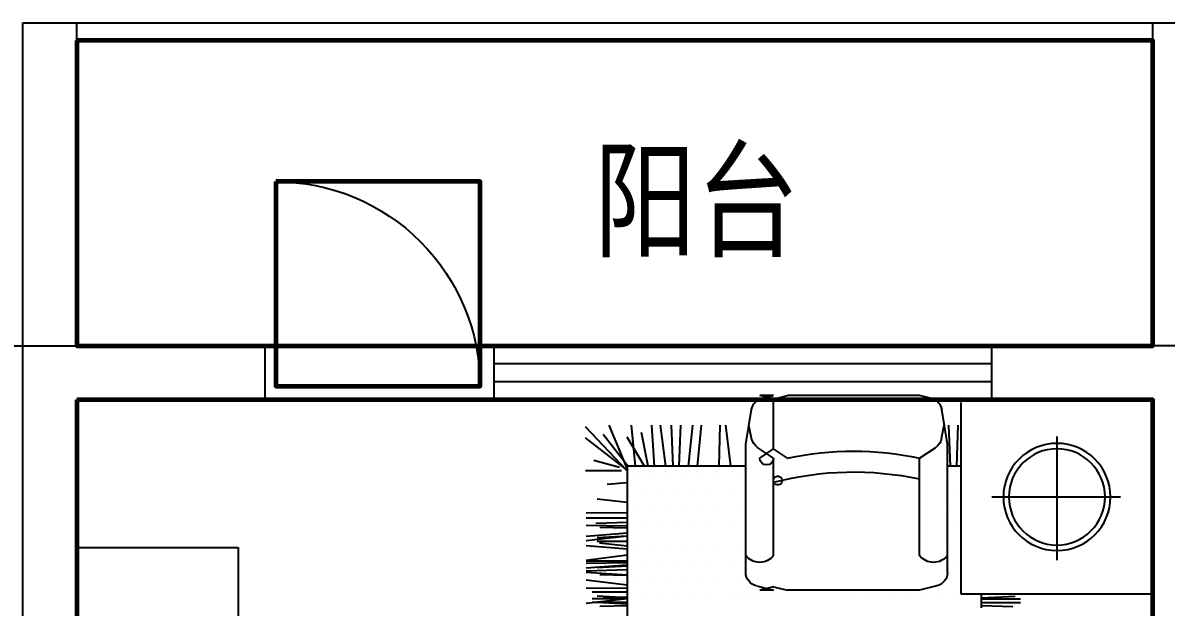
# Model space of a CAD drawing. Extents: x -355483 to -326583, y -641147 to -611949.
# Drawn here: x -348883 to -344633, y -614120 to -611949 of the extents above; entities that cross this region are included whole.
import ezdxf
from ezdxf.enums import TextEntityAlignment as Align

# ---------------------------------------------------------------- set-up
doc = ezdxf.new("R2010")
doc.units = 0
doc.header["$LTSCALE"] = 1000
doc.header["$MEASUREMENT"] = 0
doc.layers.get('0').update_dxf_attribs({"linetype": 'CONTINUOUS'})
for name, color, linetype, lineweight in [('GT_客厅', 2, 'CONTINUOUS', 60), ('GT_门', 245, 'CONTINUOUS', 60), ('GT_阳台', 6, 'CONTINUOUS', 60)]:
    doc.layers.add(name, color=color, linetype=linetype, lineweight=lineweight)
for name, color, linetype in [('JG', 8, 'CONTINUOUS'), ('JIAJU', 252, 'CONTINUOUS'), ('PL', 8, 'CONTINUOUS'), ('PUB_DIM', 3, 'CONTINUOUS'), ('PUB_TEXT', 7, 'CONTINUOUS'), ('WALL', 2, 'CONTINUOUS'), ('WINDOW', 3, 'CONTINUOUS'), ('WINDOW_TEXT', 7, 'CONTINUOUS')]:
    doc.layers.add(name, color=color, linetype=linetype)
doc.layers.get('PUB_DIM').off()
doc.styles.add('-黑体', font='simhei.ttf', dxfattribs={"width": 0.7})
doc.styles.add('DIM_FONT', font='ROMAND.shx', dxfattribs={"width": 0.7})
doc.styles.add('SIMPLEX', font='SIMPLEX.SHX')

# ---------------------------------------------------------------- blocks, each defined once
blk = doc.blocks.new('A$C651D3A54')
at = {"layer": 'JG'}
for p, q in [((278.8, 1966.8), (116, 2119.4)), ((275.9, 1966.8), (157.8, 2119.4)), ((267.4, 1993.3), (241.9, 2089.3)), ((280.3, 1986.3), (280.3, 2119.4)), ((435.9, 1965.2), (437.6, 2117.8)), ((456.5, 1965.2), (456.5, 2117.8)), ((485.3, 1965.2), (483.6, 2117.8)), ((511.8, 1965.2), (523.9, 2117.8)), ((523.1, 1965.2), (540.3, 2117.8)), ((571.2, 1965.2), (559.1, 2117.8)), ((593.9, 1965.2), (613.4, 2117.8)), ((615.6, 1965.2), (615.6, 2117.8)), ((622.4, 1965.2), (624.1, 2117.8)), ((631.1, 1965.2), (641.7, 2117.8)), ((647.5, 1965.2), (652.5, 2117.8)), ((668.1, 1965.2), (657.5, 2117.8)), ((705.3, 1965.2), (685.8, 2117.8)), ((717.8, 1965.2), (716.1, 2117.8)), ((731.4, 1965.2), (731.4, 2095.7)), ((755.5, 1965.2), (755.5, 2095.7)), ((755.6, 1965.2), (772.8, 2117.8)), ((769.8, 1965.2), (769.8, 2095.7)), ((263, 1962.5), (145, 2054.1)), ((398.1, 1965.2), (385.5, 2077.2)), ((472, 1965.2), (475.8, 2081.4)), ((493.3, 1965.2), (490.9, 2067.2)), ((522.9, 1965.2), (528.9, 2076.7)), ((543.1, 1965.2), (543.1, 2077.2)), ((559.9, 1965.2), (548.3, 2068.4)), ((634.5, 1965.2), (640.4, 2076.7)), ((668.8, 1965.2), (666.4, 2067.2)), ((751.6, 1965.2), (745.6, 2076.7)), ((749.6, 1965.2), (755.6, 2076.7)), ((775.7, 1965.2), (769.7, 2076.7)), ((781.2, 1965.2), (783.6, 2067.2)), ((267.9, 1966.8), (110.3, 2032.2)), ((324.7, 1966.8), (330.4, 2039.1)), ((263, 1900.9), (155.6, 1964.5)), ((263, 1934.6), (110.3, 1948.6)), ((301.3, 1939.5), (301.3, 1939.5)), ((428.5, 1939.5), (428.5, 1939.5)), ((555.7, 1939.5), (555.7, 1939.5)), ((682.9, 1939.5), (682.9, 1939.5)), ((263, 1863.6), (110.3, 1873.4)), ((263, 1887.3), (137.6, 1911.9)), ((301.3, 1875.9), (301.3, 1875.9)), ((364.9, 1907.7), (364.9, 1907.7)), ((428.5, 1875.9), (428.5, 1875.9)), ((492.1, 1907.7), (492.1, 1907.7)), ((555.7, 1875.9), (555.7, 1875.9)), ((619.3, 1907.7), (619.3, 1907.7)), ((682.9, 1875.9), (682.9, 1875.9)), ((746.5, 1907.7), (746.5, 1907.7)), ((263, 1821.4), (110.3, 1840.8)), ((364.9, 1844.1), (364.9, 1844.1)), ((492.1, 1844.1), (492.1, 1844.1)), ((619.3, 1844.1), (619.3, 1844.1)), ((746.5, 1844.1), (746.5, 1844.1)), ((263, 1794.3), (110.3, 1800.6)), ((301.3, 1812.3), (301.3, 1812.3)), ((428.5, 1812.3), (428.5, 1812.3)), ((555.7, 1812.3), (555.7, 1812.3)), ((682.9, 1812.3), (682.9, 1812.3)), ((263, 1771.6), (110.3, 1765.9)), ((301.3, 1748.7), (301.3, 1748.7)), ((364.9, 1780.5), (364.9, 1780.5)), ((428.5, 1748.7), (428.5, 1748.7)), ((492.1, 1780.5), (492.1, 1780.5)), ((555.7, 1748.7), (555.7, 1748.7)), ((619.3, 1780.5), (619.3, 1780.5)), ((682.9, 1748.7), (682.9, 1748.7)), ((746.5, 1780.5), (746.5, 1780.5)), ((263, 1736.9), (110.3, 1721.3)), ((263, 1703.6), (110.3, 1688.6)), ((364.9, 1716.9), (364.9, 1716.9)), ((492.1, 1716.9), (492.1, 1716.9)), ((619.3, 1716.9), (619.3, 1716.9)), ((746.5, 1716.9), (746.5, 1716.9)), ((301.3, 1685.1), (301.3, 1685.1)), ((428.5, 1685.1), (428.5, 1685.1)), ((555.7, 1685.1), (555.7, 1685.1)), ((682.9, 1685.1), (682.9, 1685.1)), ((263, 1623.1), (110.3, 1619.5)), ((301.3, 1621.5), (301.3, 1621.5)), ((364.9, 1653.3), (364.9, 1653.3)), ((428.5, 1621.5), (428.5, 1621.5)), ((492.1, 1653.3), (492.1, 1653.3)), ((555.7, 1621.5), (555.7, 1621.5)), ((619.3, 1653.3), (619.3, 1653.3)), ((682.9, 1621.5), (682.9, 1621.5)), ((746.5, 1653.3), (746.5, 1653.3)), ((263, 1579.3), (110.3, 1598.6)), ((364.9, 1589.7), (364.9, 1589.7)), ((492.1, 1589.7), (492.1, 1589.7)), ((619.3, 1589.7), (619.3, 1589.7)), ((746.5, 1589.7), (746.5, 1589.7)), ((301.3, 1557.9), (301.3, 1557.9)), ((428.5, 1557.9), (428.5, 1557.9)), ((555.7, 1557.9), (555.7, 1557.9)), ((682.9, 1557.9), (682.9, 1557.9)), ((746.5, 1560.1), (746.5, 1560.1)), ((180.9, 1524.1), (52.5, 1502.7)), ((159.9, 1502.4), (110.4, 1512.3)), ((657.5, 1524.1), (180.9, 1524.1)), ((364.9, 1526.1), (364.9, 1526.1)), ((492.1, 1526.1), (492.1, 1526.1)), ((619.3, 1526.1), (619.3, 1526.1)), ((746.5, 1526.1), (746.5, 1526.1)), ((746.5, 1496.5), (746.5, 1496.5)), ((0, 1420.7), (0, 1472.4)), ((10.9, 1428.9), (0, 1472.4)), ((10.9, 1464.2), (0, 1420.7)), ((232.6, 1420.7), (192.8, 1480.4)), ((232.6, 1472.4), (198.1, 1420.7)), ((707.6, 1484.9), (723.7, 1420.7)), ((710.8, 1420.7), (723.7, 1472.4)), ((723.7, 1420.7), (723.7, 1472.4)), ((746.5, 1462.5), (746.5, 1462.5)), ((10.9, 1412.5), (0, 1369)), ((198.1, 1420.7), (13.7, 1420.7)), ((232.6, 1369), (198.1, 1420.7)), ((594.4, 1420.7), (232.6, 1420.7)), ((710.8, 1420.7), (723.7, 1369)), ((746.5, 1432.9), (746.5, 1432.9)), ((0, 877.9), (0, 1369)), ((723.7, 877.9), (723.7, 1369)), ((746.5, 1398.9), (746.5, 1398.9)), ((746.5, 1369.3), (746.5, 1369.3)), ((746.5, 1335.3), (746.5, 1335.3)), ((746.5, 1305.7), (746.5, 1305.7)), ((746.5, 1271.7), (746.5, 1271.7)), ((746.5, 1242.1), (746.5, 1242.1)), ((746.5, 1208.1), (746.5, 1208.1)), ((746.5, 1178.5), (746.5, 1178.5)), ((746.5, 1144.6), (746.5, 1144.6)), ((746.5, 1114.9), (746.5, 1114.9)), ((746.5, 1081), (746.5, 1081)), ((746.5, 1051.3), (746.5, 1051.3)), ((746.5, 987.7), (746.5, 987.7)), ((746.5, 924.2), (746.5, 924.2)), ((10.9, 834.4), (0, 877.9)), ((232.6, 877.9), (192.8, 818.2)), ((594.4, 877.9), (232.6, 877.9)), ((707.6, 813.7), (723.7, 877.9)), ((746.5, 860.6), (746.5, 860.6)), ((180.9, 774.6), (52.5, 796)), ((263, 762.9), (110.3, 769.3)), ((159.9, 796.2), (110.4, 786.3)), ((657.5, 774.6), (180.9, 774.6)), ((301.3, 765.2), (301.3, 765.2)), ((428.5, 765.2), (428.5, 765.2)), ((555.7, 765.2), (555.7, 765.2)), ((682.9, 765.2), (682.9, 765.2)), ((746.5, 797), (746.5, 797)), ((15.8, 723.7), (15.8, 11.4)), ((738.5, 723.7), (26.2, 723.7)), ((263, 740.2), (110.3, 734.5)), ((364.9, 733.4), (364.9, 733.4)), ((492.1, 733.4), (492.1, 733.4)), ((619.3, 733.4), (619.3, 733.4)), ((738.5, 11.4), (738.5, 723.7)), ((746.5, 733.4), (746.5, 733.4)), ((752.4, 648.5), (745.6, 522.2)), ((746.5, 669.8), (746.5, 669.8)), ((755.5, 648.5), (755.5, 503.2)), ((769.8, 648.5), (769.8, 503.2)), ((780.9, 648.5), (783.6, 531.7)), ((377.1, 610), (377.1, 130.7)), ((152.4, 367.5), (612.2, 367.5)), ((15.8, 11.4), (738.5, 11.4))]:
    blk.add_line(p, q, dxfattribs=at)
for points in [[(263, 1524.1), (263, 1965.2), (3141, 1965.2), (3141, 1524.1)], [(263, 723.7), (263, 774.6)], [(789.4, 648.5), (738.5, 648.5)]]:
    blk.add_lwpolyline(points, dxfattribs=at)
for radius in [199.1, 178.8]:
    blk.add_circle((377.1, 367.5), radius, dxfattribs=at)
for centre, radius, start, end in [((61, 1451.7), 51.7, 99.4623, 165.9638), ((149.8, 1451.7), 51.7, 33.6901, 78.6901), ((555.7, 1472.4), 64.6, 306.8699, 53.1301), ((657.5, 1472.4), 51.7, 14.0362, 90), ((232.6, 1446.5), 25.8, 270, 90), ((61, 1441.4), 51.7, 194.0362, 203.5998), ((61, 1400), 51.7, 156.4002, 165.9638), ((1463.5, 1123.5), 1179.2, 165.4009, 192.018), ((316.3, 1405.5), 16.4, 111.8537, 68.1463), ((1386, 1123.5), 1179.2, 167.982, 192.018), ((555.7, 826.2), 64.6, 306.8699, 53.1301), ((61, 846.9), 51.7, 194.0362, 260.5377), ((149.8, 846.9), 51.7, 281.3099, 326.3099), ((657.5, 826.2), 51.7, 270, 345.9638)]:
    blk.add_arc(centre, radius, start, end, dxfattribs=at)
blk = doc.blocks.new('U_B6PVR')
at = {"layer": 'PL'}
for p, q in [((0, 2273), (600, 2273)), ((600, 0), (600, 2273)), ((230.1, 1452.6), (35.2, 1268.2)), ((35.2, 935.6), (35.2, 1268.2)), ((230.1, 751.3), (35.2, 935.6)), ((0, 0), (600, 0))]:
    blk.add_line(p, q, dxfattribs=at)
for points in [[(454.9, 2005.9), (454.9, 1765.9), (124.9, 1765.9), (124.9, 2005.9)], [(541.5, 694.8), (230.1, 694.8), (230.1, 1513.9), (541.5, 1513.9)], [(454.9, 259.1), (454.9, 499.1), (124.9, 499.1), (124.9, 259.1)]]:
    blk.add_lwpolyline(points, close=True, dxfattribs=at)
blk.add_arc((-851.6, 1104.4), 1452, 343.6171, 16.3829, dxfattribs=at)
at = {"color": 5, "style": 'DIM_FONT', "width": 0.8, "flags": 9}
for tag in ['YSIZE', 'XSIZE']:
    blk.add_attdef(tag, (0, 0), '', height=0.5, dxfattribs=at)
blk = doc.blocks.new('_C19XRJ')
at = {"layer": 'JIAJU', "rotation": 180}
blk.add_blockref('U_B6PVR', (600, 0), dxfattribs=at)
at = {"style": 'DIM_FONT', "width": 0.8, "flags": 9}
for tag in ['YSIZE', 'XSIZE']:
    blk.add_attdef(tag, (0, 0), '', height=0.5, dxfattribs=at)
blk = doc.blocks.new('_DBLK')
blk.add_line((-0.45, 0), (-0.45, -0.95))
blk.add_arc((-0.45, 0), 0.95, 270, 0)
at = {"layer": 'WINDOW_TEXT', "style": 'SIMPLEX', "flags": 9}
blk.add_attdef('A', text='', height=1, dxfattribs=at).set_placement((0, 1.5), align=Align.MIDDLE)

msp = doc.modelspace()

# ---------------------------------------------------------------- linework, layer by layer
at = {"layer": 'GT_客厅'}
msp.add_lwpolyline([(-348683.1, -613349), (-348683.1, -615166), (-348783.1, -615166), (-348783.1, -616949), (-344683.1, -616949), (-344683.1, -613349), (-348683.1, -613349)], dxfattribs=at)
at = {"layer": 'GT_门'}
msp.add_lwpolyline([(-347943.1, -612539), (-347943.1, -613299), (-347183.1, -613299), (-347183.1, -612539), (-347943.1, -612539)], dxfattribs=at)
at = {"layer": 'GT_阳台'}
msp.add_lwpolyline([(-348683.1, -612015), (-348683.1, -613149), (-344683.1, -613149), (-344683.1, -612015), (-348683.1, -612015)], dxfattribs=at)
at = {"layer": 'WALL'}
for p, q in [((-348883.1, -613149), (-348883.1, -611949)), ((-348883.1, -611949), (-348683.1, -611949)), ((-348683.1, -613149), (-348683.1, -611949)), ((-344683.1, -613149), (-344683.1, -611949)), ((-344683.1, -611949), (-344483.1, -611949)), ((-349233.1, -613149), (-348883.1, -613149))]:
    msp.add_line(p, q, dxfattribs=at)
for points in [[(-348683.1, -613149), (-347983.1, -613149), (-347983.1, -613349), (-348683.1, -613349), (-348683.1, -615149), (-348883.1, -615149), (-348883.1, -613149)], [(-344683.1, -613149), (-345283.1, -613149), (-345283.1, -613349), (-344683.1, -613349), (-344683.1, -614849), (-344483.1, -614849), (-344483.1, -613149)]]:
    msp.add_lwpolyline(points, close=True, dxfattribs=at)
at = {"layer": 'WINDOW'}
for p, q in [((-348683.1, -611949), (-344683.1, -611949)), ((-348683.1, -612015), (-344683.1, -612015)), ((-347133.1, -613149), (-345283.1, -613149)), ((-347133.1, -613149), (-347133.1, -613349)), ((-345283.1, -613215.7), (-347133.1, -613215.7)), ((-345283.1, -613282.4), (-347133.1, -613282.4)), ((-347133.1, -613349), (-345283.1, -613349))]:
    msp.add_line(p, q, dxfattribs=at)

# ---------------------------------------------------------------- block references
at = {"layer": 'JG', "xscale": -1}
msp.add_blockref('_C19XRJ', (-348083.2, -613897.7), dxfattribs=at)
at = {"layer": 'PUB_DIM', "xscale": -1, "rotation": 90}
msp.add_blockref('A$C651D3A54', (-344671.8, -613333.3), dxfattribs=at)
at = {"layer": 'WINDOW', "xscale": 800, "yscale": -800, "zscale": 800}
msp.add_blockref('_DBLK', (-347583.1, -613299), dxfattribs=at)

# ---------------------------------------------------------------- texts
at = {"layer": 'PUB_TEXT', "linetype": 'Continuous', "style": '-黑体', "width": 0.8}
msp.add_text('阳台', height=350, dxfattribs=at).set_placement((-346761.7, -612782.7))

doc.saveas('drawing.dxf')
